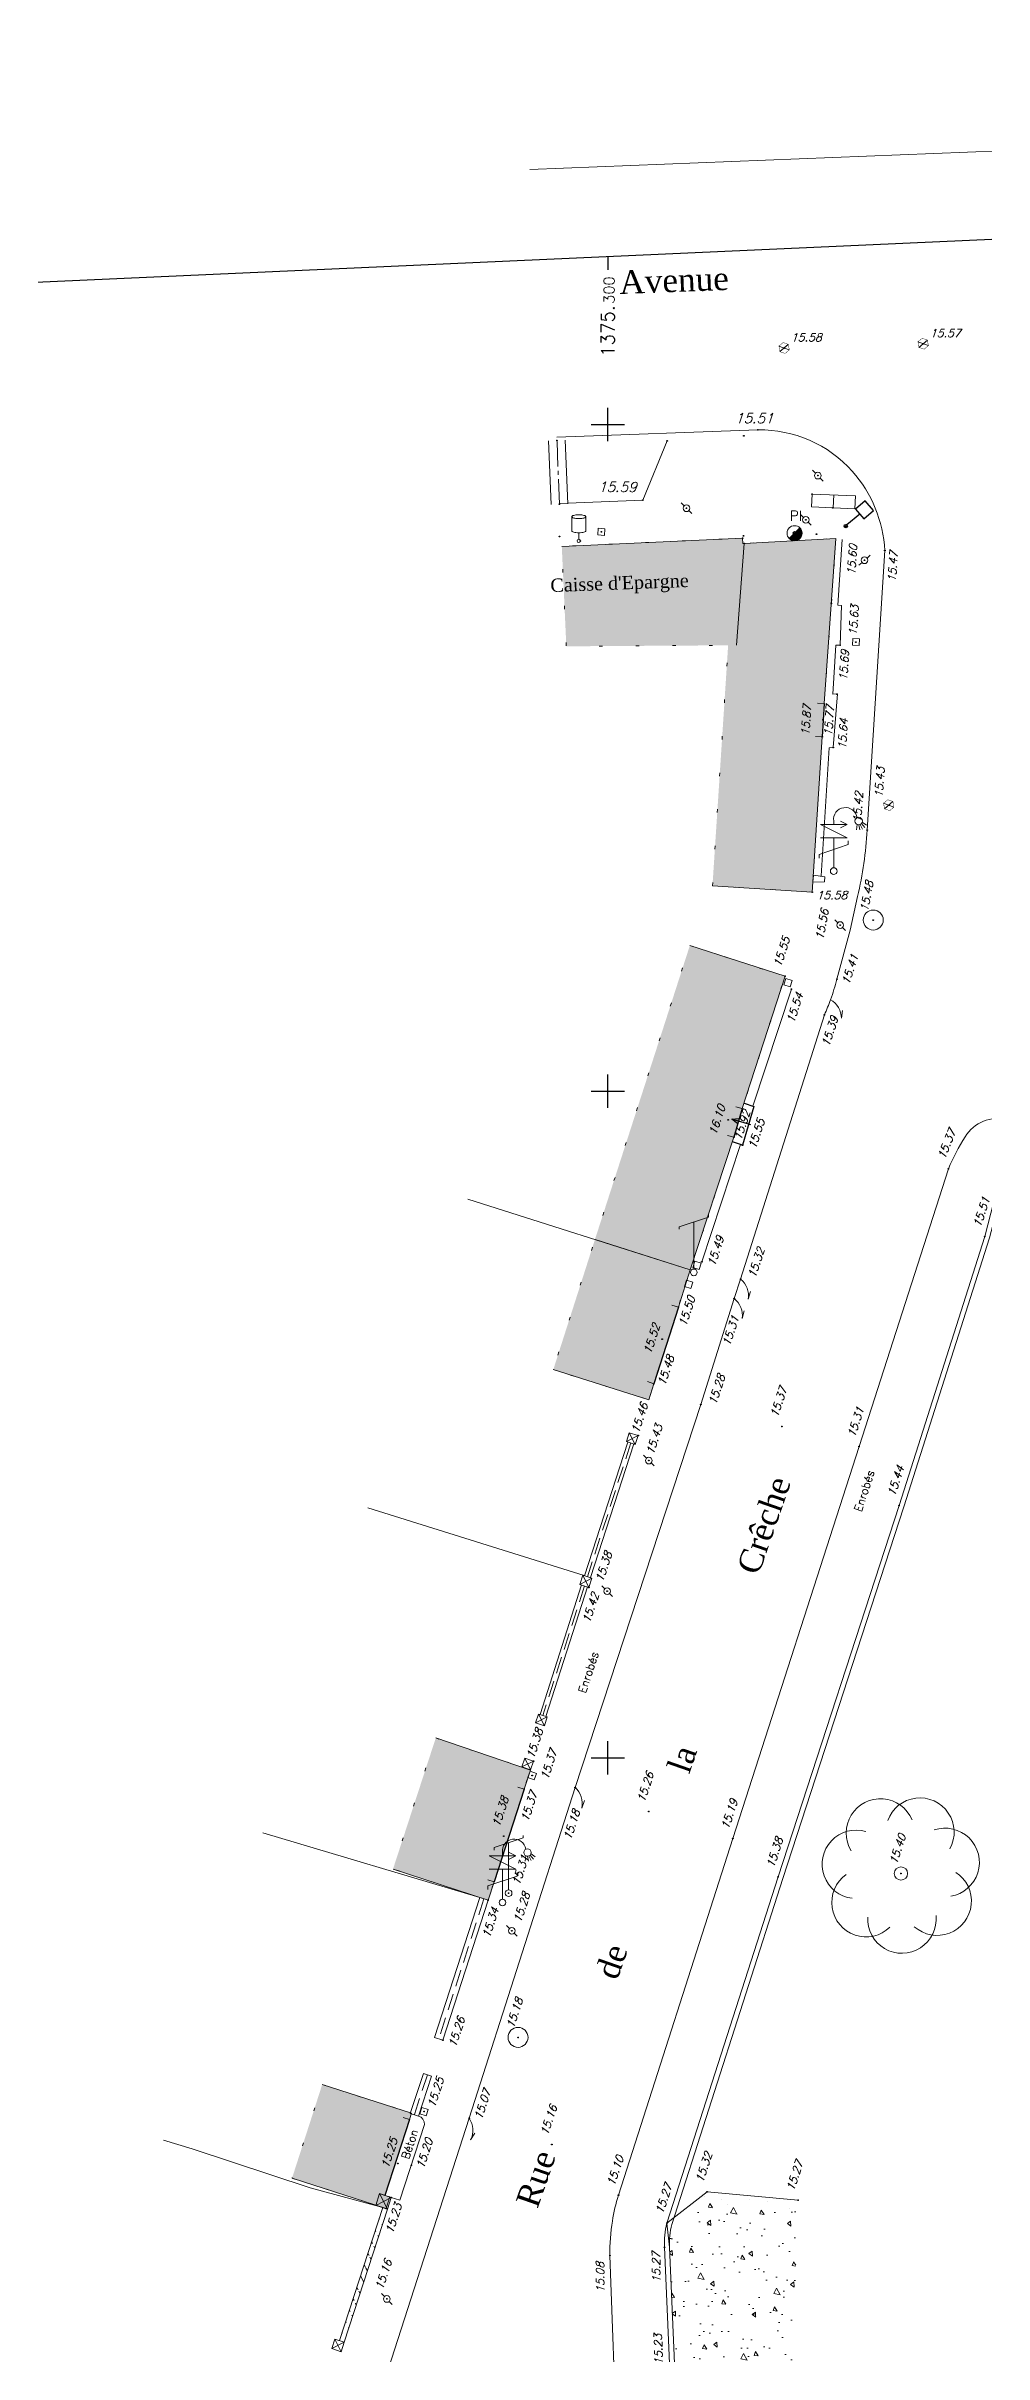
# Model space of a CAD drawing. Header units: metres. Extents: x 1373359 to 1376054, y 5226623 to 5228666.
# Drawn here: x 1375283.2 to 1375311.3, y 5226742.1 to 5226811.3 of the extents above; entities that cross this region are included whole.
import ezdxf
from ezdxf.enums import TextEntityAlignment as Align

# ---------------------------------------------------------------- set-up
doc = ezdxf.new("R2010")
doc.units = ezdxf.units.M
doc.header["$LTSCALE"] = 2
doc.header["$PDMODE"] = 32
doc.header["$PDSIZE"] = 0.02
for name, pattern in [('AXES2', [1.125, 0.75, -0.125, 0.125, -0.125]), ('INTERROMPU2', [0.375, 0.25, -0.125]), ('POINTILLE', [0.25, 0, -0.25])]:
    doc.linetypes.add(name, pattern=pattern)
doc.layers.get('0').update_dxf_attribs({"color": 6})
for name, color, linetype, lineweight in [('ASSEP_P_AFFCAR', 5, 'Continuous', 0), ('ASSEP_P_SENS', 5, 'Continuous', 0), ('ASSEU_P_AFFCAR', 124, 'Continuous', 9), ('ASSEU_P_AFFRON', 124, 'Continuous', 9), ('CAD_L_PARCELLE', 253, 'Continuous', 0), ('EAU_P_BCH', 4, 'Continuous', 9), ('EAU_P_BCR', 4, 'Continuous', 9), ('EAU_P_PI', 4, 'Continuous', 9), ('EV_F_TEXNATSOL', 7, 'Continuous', 0), ('EV_P_ARBRE', 3, 'Continuous', 9), ('FDP_F_BATI', 7, 'Continuous', 9), ('FDP_F_TBATNOM', 7, 'Continuous', 9), ('FDP_L_BATI', 7, 'Continuous', 9), ('FDP_L_HAIE', 3, 'Continuous', 9), ('FDP_L_MURBAHUT', 7, 'Continuous', 9), ('FDP_L_MURPLEIN', 7, 'Continuous', 9), ('GAZ_P_AFFCAR', 30, 'Continuous', 9), ('MOB_P_CORBEIL', 7, 'Continuous', 9), ('MUL_P_SUPXET--', 1, 'Continuous', 9), ('TEL_P_AFFREC', 6, 'Continuous', 9), ('TEL_P_SUP0', 6, 'Continuous', 9), ('VOIE_F_TEXNOM', 7, 'Continuous', 0), ('VOIE_L_BORDREV', 252, 'Continuous', 0), ('VOIE_L_BORDURE', 7, 'Continuous', 9)]:
    doc.layers.add(name, color=color, linetype=linetype, lineweight=lineweight)
for name, color, linetype in [('FDP_P_SEUILPIE', 7, 'Continuous'), ('MEP_F_CADRE', 7, 'Continuous'), ('MEP_F_CARRO', 7, 'Continuous'), ('MEP_F_TEXCARRO', 7, 'Continuous'), ('SIGH_L_STOP', 7, 'Continuous'), ('TopoAlt', 7, 'Continuous'), ('Topojis', 7, 'Continuous')]:
    doc.layers.add(name, color=color, linetype=linetype)
doc.styles.add('Romans 1.0', font='Romans.shx', dxfattribs={"height": 0.2})
doc.styles.get("Standard").update_dxf_attribs({"font": 'romans.shx'})
doc.styles.add('TNR', font='TIMES.TTF', dxfattribs={"width": 0.999})

# ---------------------------------------------------------------- blocks, each defined once
blk = doc.blocks.new('Tcpoint')
at = {"color": 0}
blk.add_point((0, 0), dxfattribs=at)
at = {"layer": 'TopoAlt'}
blk.add_attdef('ALT', (0.2, 0.2), '', height=0.24, dxfattribs=at)
blk = doc.blocks.new('CB019')
at = {"color": 0}
for p, q in [((-0.156, -0.057), (0.156, 0.057)), ((-0.126, 0.109), (0.126, -0.109))]:
    blk.add_line(p, q, dxfattribs=at)
at = {"color": 0, "const_width": 0.012}
blk.add_lwpolyline([(-0.03, -0.164), (0.126, -0.109), (0.156, 0.057), (0.03, 0.164), (-0.126, 0.109), (-0.156, -0.057)], close=True, dxfattribs=at)
blk = doc.blocks.new('a001')
at = {"color": 0}
for points in [[(0.160355, 0.160355), (0.070711, 0.070711)], [(-0.070711, -0.070711), (-0.160355, -0.160355)]]:
    blk.add_lwpolyline(points, dxfattribs=at)
blk.add_circle((0, 0), 0.1, dxfattribs=at)
blk = doc.blocks.new('CB012')
at = {"color": 0}
blk.add_line((0, 0), (0, 0), dxfattribs=at)
blk.add_lwpolyline([(-0.1, -0.1), (-0.1, 0.1), (0.1, 0.1), (0.1, -0.1)], close=True, dxfattribs=at)
blk = doc.blocks.new('u014')
at = {"color": 0}
blk.add_line((0, 0), (0, 0), dxfattribs=at)
blk.add_circle((0, 0), 0.3, dxfattribs=at)
blk = doc.blocks.new('L016')
at = {"color": 0}
for p, q in [((0, 1.510991), (0, 1.4)), ((0, 1), (0, 0.1))]:
    blk.add_line(p, q, dxfattribs=at)
for points in [[(0.4, 1.4), (-0.4, 1.4), (0.4, 1), (-0.4, 1)], [(0.2, 1.5), (0.4, 1.4), (0.2, 1.3)], [(0.700628, 1.399688), (0.684459, 1.240974)], [(0.752708, 1.388229), (0.78082, 1.234594)], [(0.792944, 1.396773), (0.86024, 1.256612)], [(0.830421, 1.422331), (0.931041, 1.303495)], [(0.855244, 1.462269), (0.984837, 1.372556)], [(-0.438601, 0.390519), (-0.438601, 0.500753), (0.438601, 0.792376), (0.438601, 0.902609)]]:
    blk.add_lwpolyline(points, dxfattribs=at)
for centre, radius in [((0.75, 1.5), 0.111803), ((0, 0), 0.1)]:
    blk.add_circle(centre, radius, dxfattribs=at)
blk.add_arc((0.35, 1.55), 0.353553, 8.130102, 188.130102, dxfattribs=at)
blk = doc.blocks.new('CB011')
at = {"color": 0, "flags": 128}
blk.add_lwpolyline([(0, 0, 0.263702), (-0.602, 0.237), (-0.374, 0.3)], format="xyb", dxfattribs=at)
blk = doc.blocks.new('p001')
at = {"color": 0}
blk.add_line((0, 1.510991), (0, 0.1), dxfattribs=at)
blk.add_lwpolyline([(-0.438601, 1.29169), (-0.438601, 1.36518), (0.438601, 1.656803), (0.438601, 1.730292)], dxfattribs=at)
blk.add_circle((0, 0), 0.1, dxfattribs=at)
blk = doc.blocks.new('szpoint')
at = {"color": 0}
blk.add_point((0, 0), dxfattribs=at)
blk = doc.blocks.new('CB024')
at = {"color": 0}
blk.add_circle((0, 0), 0.5, dxfattribs=at)
for centre, start, end in [((0.07, 3.41), 354.4104, 183.203), ((-2.62, 2.18), 45.8389, 234.6315), ((2.71, 2.07), 302.9818, 131.7744), ((-3.34, -0.69), 97.2675, 286.0601), ((3.31, -0.83), 251.5532, 80.3458), ((-1.54, -3.04), 148.6961, 337.4887), ((1.42, -3.1), 200.1246, 28.9173)]:
    blk.add_arc(centre, 2.57, start, end, dxfattribs=at)
blk = doc.blocks.new('TCPOINTZ0')
at = {"color": 0}
blk.add_point((0, 0), dxfattribs=at)
blk = doc.blocks.new('R020')
at = {"color": 0, "linetype": 'Continuous'}
blk.add_line((0, 1.103968), (0, 0.1), dxfattribs=at)
at = {"color": 0}
blk.add_lwpolyline([(0.383547, 1.871062), (-0.383547, 1.871062), (-0.383547, 1.103968), (0.383547, 1.103968)], close=True, dxfattribs=at)
blk.add_circle((0, 0), 0.1, dxfattribs=at)
blk = doc.blocks.new('CB002')
at = {"color": 0, "linetype": 'Continuous'}
for p, q in [((0, 1), (0, 0)), ((0, 1), (1, 1)), ((0.5, 1), (0.5, 0)), ((1, 1), (1, 0)), ((0, 0), (1, 0))]:
    blk.add_line(p, q, dxfattribs=at)
blk = doc.blocks.new('CB020')
at = {"color": 0}
for p, q in [((-0.212, 0.729), (-0.212, 0.304)), ((0.212, 0.304), (0.212, 0.729)), ((0, 0.248), (0, 0.05))]:
    blk.add_line(p, q, dxfattribs=at)
blk.add_lwpolyline([(-0.212, 0.729, 0.254607), (-0.203, 0.712, 0.078184), (-0.15, 0.688, 0.037786), (-0.087, 0.677, 0.027603), (0, 0.672, 0.027603), (0.087, 0.677, 0.037786), (0.15, 0.688, 0.078184), (0.203, 0.712, 0.254607), (0.212, 0.729, 0.254607), (0.203, 0.745, 0.078184), (0.15, 0.769, 0.037786), (0.087, 0.781, 0.027603), (0, 0.785, 0.027603), (-0.087, 0.781, 0.037786), (-0.15, 0.769, 0.078184), (-0.203, 0.745, 0.254607)], format="xyb", close=True, dxfattribs=at)
blk.add_circle((0, 0), 0.05, dxfattribs=at)
for centre, radius, start, end in [((-0.192, 0.304), 0.0197, 180, 237.13764), ((-0.102, 0.445), 0.187, 237.13764, 255.01969), ((-0.041, 0.673), 0.423, 255.01969, 263.6754), ((0, 1.039), 0.792, 263.6754, 270), ((0, 1.039), 0.792, 270, 276.3246), ((0.041, 0.673), 0.423, 276.3246, 284.98031), ((0.102, 0.445), 0.187, 284.98031, 302.86236), ((0.192, 0.304), 0.0197, 302.86236, 0)]:
    blk.add_arc(centre, radius, start, end, dxfattribs=at)
blk = doc.blocks.new('a005')
at = {"color": 0, "const_width": 0.225}
blk.add_lwpolyline([(0.079667, 0.079432, -0.991398), (-0.079667, -0.079432, -0.623481)], format="xyb", dxfattribs=at)
at = {"color": 0}
for points in [[(-0.159334, -0.158863), (0, 0)], [(0, 0), (0.159334, 0.158863)]]:
    blk.add_lwpolyline(points, dxfattribs=at)
for radius in [0.225, 0.048726]:
    blk.add_circle((0, 0), radius, dxfattribs=at)
blk.add_text('PI', height=0.3, dxfattribs=at).set_placement((-0.142677, 0.374719))

msp = doc.modelspace()

# ---------------------------------------------------------------- hatches: boundary and pattern name
at = {"layer": 'FDP_F_BATI'}
for points in [[(1375303.142, 5226786.16), (1375303.612, 5226793.374), (1375298.758, 5226793.344), (1375298.622, 5226796.341), (1375304.045, 5226796.587), (1375304.053, 5226796.425), (1375304.094, 5226796.429), (1375306.845, 5226796.579), (1375306.709, 5226794.624), (1375306.496, 5226791.63), (1375306.434, 5226790.627), (1375306.136, 5226785.969)], [(1375302.463, 5226784.367), (1375305.318, 5226783.446), (1375304.037, 5226779.477), (1375303.787, 5226778.618), (1375302.475, 5226774.639), (1375302.118, 5226773.524), (1375301.379, 5226771.225), (1375301.228, 5226770.745), (1375298.367, 5226771.647), (1375299.618, 5226775.555)], [(1375294.842, 5226760.597), (1375297.684, 5226759.636), (1375297.49, 5226759.065), (1375296.59, 5226756.278), (1375296.41, 5226755.729), (1375293.559, 5226756.665)], [(1375291.436, 5226750.204), (1375294.113, 5226749.341), (1375294.051, 5226749.151), (1375293.314, 5226746.878), (1375293.461, 5226746.83), (1375293.349, 5226746.485), (1375290.53, 5226747.393)]]:
    msp.add_hatch(color=9, dxfattribs=at).paths.add_polyline_path(points)
at = {"layer": 'FDP_L_HAIE'}
h = msp.add_hatch(dxfattribs=at)
h.set_pattern_fill('AR-CONC', color=256, scale=0.008, style=0)
h.set_pattern_definition([(302.031, (1375293.2492, 5226746.5096), (-0.57092, -1.34705), [0.1524, -1.6764]), (247.031, (1375293.2492, 5226746.5096), (1.54088, -0.20333), [0.12192, -1.34112]), (352.482, (1375293.2016, 5226746.3973), (0.96995, -1.55039), [0.12952, -1.42472]), (298.215, (1375293.6358, 5226746.3842), (-0.98895, -1.9591), [0.2286, -2.5146]), (348.667, (1375293.5534, 5226746.221), (1.29695, -2.41724), [0.19428, -2.13708]), (243.215, (1375293.6358, 5226746.3842), (1.29694, -2.41724), [0.18288, -2.01168]), (273.031, (1375293.4764, 5226746.2223), (-1.1524, -0.90137), [0.1524, -1.6764]), (218.031, (1375293.4764, 5226746.2223), (1.2491, -0.92487), [0.12192, -1.34112]), (323.483, (1375293.3804, 5226746.1471), (0.0967, -1.82624), [0.12952, -1.42472]), (289.5312, (1375293.2492, 5226746.50957), (0.635824, -0.232185), [0, -1.324864, 0, -1.36144, 0, -1.3462]), (259.531, (1375293.2492, 5226746.5096), (0.597444, -0.75573), [0, -0.776224, 0, -1.294384, 0, -0.51308]), (219.5312, (1375293.389, 5226746.9406), (-0.37823, -1.017679), [0, -0.508, 0, -1.58496, 0, -2.10312]), (209.531, (1375293.4517, 5226747.1339), (-0.17209, -1.189985), [0, -0.6604, 0, -1.052576, 0, -1.49352])])
h.paths.add_polyline_path([(1375302.011, 5226741.608), (1375302.49, 5226741.099), (1375304.148, 5226739.349), (1375305.446, 5226739.626), (1375305.71, 5226746.734), (1375302.984, 5226746.988), (1375301.985, 5226746.208), (1375301.92, 5226746.003, 0.072404), (1375301.851, 5226745.325)])
at = {"layer": 'FDP_L_MURPLEIN'}
h = msp.add_hatch(dxfattribs=at)
h.set_pattern_fill('ANSI31', color=256, scale=0.08, style=0)
h.set_pattern_definition([(297.031, (1375293.2492, 5226746.50957), (0.226253, 0.115437), [])])
edge = h.paths.add_edge_path()
edge.add_line((1375293.249, 5226746.51), (1375291.955, 5226742.52))
edge.add_line((1375293.392, 5226746.463), (1375292.097, 5226742.474))

# ---------------------------------------------------------------- linework, layer by layer
at = {"layer": 'ASSEP_P_AFFCAR', "flags": 128}
msp.add_lwpolyline([(1375306.516, 5226786.425), (1375306.506, 5226786.276), (1375306.155, 5226786.268), (1375306.169, 5226786.478)], close=True, dxfattribs=at)
at = {"layer": 'CAD_L_PARCELLE', "flags": 128}
for points in [[(1375302.475, 5226774.639), (1375295.8, 5226776.764)], [(1375299.289, 5226765.468), (1375292.806, 5226767.504)], [(1375296.162, 5226755.809), (1375289.651, 5226757.75)], [(1375293.249, 5226746.51), (1375291.077, 5226747.099), (1375287.534, 5226748.272), (1375286.672, 5226748.536)]]:
    msp.add_lwpolyline(points, dxfattribs=at)
at = {"layer": 'FDP_F_BATI', "color": 255, "linetype": 'POINTILLE', "ltscale": 2, "flags": 128}
for points in [[(1375303.142, 5226786.16), (1375303.612, 5226793.374), (1375298.758, 5226793.344), (1375298.622, 5226796.341), (1375304.045, 5226796.587), (1375304.053, 5226796.425), (1375304.094, 5226796.429), (1375306.845, 5226796.579), (1375306.709, 5226794.624), (1375306.496, 5226791.63), (1375306.434, 5226790.627), (1375306.136, 5226785.969)], [(1375302.463, 5226784.367), (1375305.318, 5226783.446), (1375304.037, 5226779.477), (1375303.787, 5226778.618), (1375302.475, 5226774.639), (1375302.118, 5226773.524), (1375301.379, 5226771.225), (1375301.228, 5226770.745), (1375298.367, 5226771.647), (1375299.618, 5226775.555)], [(1375294.842, 5226760.597), (1375297.684, 5226759.636), (1375297.49, 5226759.065), (1375296.59, 5226756.278), (1375296.41, 5226755.729), (1375293.559, 5226756.665)], [(1375291.436, 5226750.204), (1375294.113, 5226749.341), (1375294.051, 5226749.151), (1375293.314, 5226746.878), (1375293.461, 5226746.83), (1375293.349, 5226746.485), (1375290.53, 5226747.393)]]:
    msp.add_lwpolyline(points, close=True, dxfattribs=at)
at = {"layer": 'FDP_L_BATI'}
for points in [[(1375298.622, 5226796.341), (1375304.045, 5226796.587), (1375304.053, 5226796.425), (1375304.094, 5226796.429), (1375306.845, 5226796.579), (1375306.496, 5226791.63), (1375306.297, 5226791.643)], [(1375304.094, 5226796.429), (1375303.863, 5226793.377)], [(1375306.234, 5226790.639), (1375306.434, 5226790.627), (1375306.136, 5226785.969), (1375303.142, 5226786.16)], [(1375302.463, 5226784.367), (1375305.318, 5226783.446), (1375304.037, 5226779.477), (1375303.845, 5226779.533)], [(1375303.595, 5226778.674), (1375303.787, 5226778.618), (1375302.475, 5226774.639)], [(1375301.927, 5226773.585), (1375302.118, 5226773.524), (1375302.475, 5226774.639), (1375299.618, 5226775.555)], [(1375301.189, 5226771.286), (1375301.379, 5226771.225), (1375301.228, 5226770.745), (1375298.367, 5226771.647)], [(1375294.842, 5226760.597), (1375297.684, 5226759.636), (1375297.49, 5226759.065), (1375297.3, 5226759.126)], [(1375296.4, 5226756.34), (1375296.59, 5226756.278), (1375296.41, 5226755.729), (1375293.559, 5226756.665)], [(1375291.436, 5226750.204), (1375294.113, 5226749.341), (1375294.051, 5226749.151), (1375293.861, 5226749.213)], [(1375293.154, 5226746.929), (1375293.314, 5226746.878), (1375293.461, 5226746.83), (1375293.349, 5226746.485), (1375290.53, 5226747.393)]]:
    msp.add_lwpolyline(points, dxfattribs=at)
at = {"layer": 'FDP_L_HAIE', "ltscale": 0.2}
msp.add_lwpolyline([(1375305.446, 5226739.626), (1375304.148, 5226739.349), (1375302.49, 5226741.099), (1375302.011, 5226741.608), (1375301.851, 5226745.325), (1375301.775, 5226746.044), (1375302.984, 5226746.988), (1375305.71, 5226746.734)], dxfattribs=at)
at = {"layer": 'FDP_L_MURBAHUT'}
for p, q in [((1375300.645, 5226769.755), (1375300.559, 5226769.489)), ((1375300.559, 5226769.489), (1375300.912, 5226769.669)), ((1375300.825, 5226769.402), (1375300.559, 5226769.489)), ((1375300.645, 5226769.755), (1375300.912, 5226769.669)), ((1375300.825, 5226769.402), (1375300.645, 5226769.755)), ((1375300.912, 5226769.669), (1375300.825, 5226769.402)), ((1375299.249, 5226765.481), (1375299.161, 5226765.205)), ((1375299.161, 5226765.205), (1375299.525, 5226765.393)), ((1375299.437, 5226765.116), (1375299.161, 5226765.205)), ((1375299.249, 5226765.481), (1375299.525, 5226765.393)), ((1375299.437, 5226765.116), (1375299.249, 5226765.481)), ((1375299.525, 5226765.393), (1375299.437, 5226765.116)), ((1375297.921, 5226761.315), (1375297.836, 5226761.048)), ((1375297.836, 5226761.048), (1375298.188, 5226761.229)), ((1375298.102, 5226760.963), (1375297.836, 5226761.048)), ((1375297.921, 5226761.315), (1375298.188, 5226761.229)), ((1375298.102, 5226760.963), (1375297.921, 5226761.315)), ((1375298.188, 5226761.229), (1375298.102, 5226760.963))]:
    msp.add_line(p, q, dxfattribs=at)
for points in [[(1375300.607, 5226769.473), (1375299.307, 5226765.462)], [(1375300.778, 5226769.418), (1375299.479, 5226765.408)], [(1375299.218, 5226765.187), (1375297.969, 5226761.299)], [(1375299.389, 5226765.132), (1375298.14, 5226761.245)]]:
    msp.add_lwpolyline(points, dxfattribs=at)
at = {"layer": 'FDP_L_MURBAHUT', "linetype": 'INTERROMPU2'}
for points in [[(1375300.692, 5226769.446), (1375299.393, 5226765.435)], [(1375299.304, 5226765.159), (1375298.055, 5226761.272)]]:
    msp.add_lwpolyline(points, dxfattribs=at)
at = {"layer": 'FDP_L_MURBAHUT', "flags": 128}
for points in [[(1375296.162, 5226755.809), (1375294.806, 5226751.612)], [(1375296.41, 5226755.729), (1375295.054, 5226751.532)], [(1375296.41, 5226755.729), (1375296.162, 5226755.809)], [(1375295.054, 5226751.532), (1375294.806, 5226751.612)], [(1375294.469, 5226750.535), (1375294.077, 5226749.338)], [(1375294.716, 5226750.454), (1375294.324, 5226749.257)], [(1375294.469, 5226750.535), (1375294.716, 5226750.454)], [(1375294.077, 5226749.338), (1375294.324, 5226749.257)]]:
    msp.add_lwpolyline(points, dxfattribs=at)
at = {"layer": 'FDP_L_MURBAHUT', "linetype": 'INTERROMPU2', "flags": 128}
for points in [[(1375296.286, 5226755.769), (1375294.93, 5226751.572)], [(1375294.592, 5226750.494), (1375294.2, 5226749.298)]]:
    msp.add_lwpolyline(points, dxfattribs=at)
at = {"layer": 'FDP_L_MURPLEIN'}
for p, q in [((1375297.509, 5226759.993), (1375297.419, 5226759.727)), ((1375297.419, 5226759.727), (1375297.774, 5226759.903)), ((1375297.684, 5226759.638), (1375297.419, 5226759.727)), ((1375297.509, 5226759.993), (1375297.774, 5226759.903)), ((1375297.684, 5226759.638), (1375297.509, 5226759.993)), ((1375297.774, 5226759.903), (1375297.684, 5226759.638)), ((1375293.04, 5226746.577), (1375293.154, 5226746.929)), ((1375293.154, 5226746.929), (1375293.506, 5226746.815)), ((1375293.154, 5226746.929), (1375293.392, 5226746.463)), ((1375293.506, 5226746.815), (1375293.04, 5226746.577)), ((1375293.392, 5226746.463), (1375293.04, 5226746.577)), ((1375293.392, 5226746.463), (1375293.506, 5226746.815)), ((1375291.812, 5226742.566), (1375291.72, 5226742.28)), ((1375291.72, 5226742.28), (1375292.097, 5226742.474)), ((1375292.005, 5226742.188), (1375291.72, 5226742.28)), ((1375291.812, 5226742.566), (1375292.097, 5226742.474)), ((1375292.005, 5226742.188), (1375291.812, 5226742.566)), ((1375292.097, 5226742.474), (1375292.005, 5226742.188))]:
    msp.add_line(p, q, dxfattribs=at)
for points in [[(1375293.249, 5226746.51), (1375291.955, 5226742.52)], [(1375293.392, 5226746.463), (1375292.097, 5226742.474)]]:
    msp.add_lwpolyline(points, dxfattribs=at)
at = {"layer": 'FDP_P_SEUILPIE', "flags": 128}
for points in [[(1375306.496, 5226791.63), (1375306.434, 5226790.627)], [(1375304.089, 5226779.636), (1375304.382, 5226779.542), (1375304.044, 5226778.378), (1375303.741, 5226778.478)], [(1375304.037, 5226779.477), (1375303.787, 5226778.618)], [(1375303.888, 5226779.028), (1375303.72, 5226779.163), (1375303.935, 5226779.18)], [(1375304.293, 5226778.985), (1375303.72, 5226779.163)], [(1375302.118, 5226773.524), (1375301.379, 5226771.225)], [(1375297.49, 5226759.065), (1375296.59, 5226756.278)], [(1375294.051, 5226749.151), (1375293.314, 5226746.878)]]:
    msp.add_lwpolyline(points, dxfattribs=at)
at = {"layer": 'MEP_F_CADRE', "flags": 128}
msp.add_lwpolyline([(1375193.192, 5226741.78), (1375276.098, 5226745.507), (1375273.475, 5226803.848), (1375440.307, 5226811.347), (1375448.219, 5226635.325), (1375198.471, 5226624.098), (1375193.182, 5226741.779)], dxfattribs=at)
at = {"layer": 'MEP_F_CARRO'}
for p, q in [((1375300, 5226799.5), (1375300, 5226800.5)), ((1375299.5, 5226800), (1375300.5, 5226800)), ((1375300, 5226779.5), (1375300, 5226780.5)), ((1375299.5, 5226780), (1375300.5, 5226780)), ((1375300, 5226759.5), (1375300, 5226760.5)), ((1375299.5, 5226760), (1375300.5, 5226760))]:
    msp.add_line(p, q, dxfattribs=at)
at = {"layer": 'MEP_F_TEXCARRO'}
msp.add_line((1375300, 5226805.04), (1375300, 5226804.64), dxfattribs=at)
at = {"layer": 'VOIE_L_BORDREV', "flags": 128}
msp.add_lwpolyline([(1375307.029, 5226796.548), (1375306.898, 5226794.58), (1375307.009, 5226794.566), (1375306.968, 5226793.375), (1375306.846, 5226793.379), (1375306.751, 5226791.909), (1375306.895, 5226791.918), (1375306.767, 5226790.308), (1375306.647, 5226790.303), (1375306.402, 5226786.461)], dxfattribs=at)
at = {"layer": 'VOIE_L_BORDREV'}
for points in [[(1375305.509, 5226783.062), (1375304.357, 5226779.55)], [(1375303.979, 5226778.399), (1375302.824, 5226774.88)]]:
    msp.add_lwpolyline(points, dxfattribs=at)
at = {"layer": 'VOIE_L_BORDREV', "flags": 128}
msp.add_lwpolyline([(1375294.324, 5226749.257, -0.336257), (1375294.505, 5226749.004), (1375293.768, 5226746.73), (1375293.506, 5226746.815)], format="xyb", dxfattribs=at)
at = {"layer": 'VOIE_L_BORDURE'}
msp.add_lwpolyline([(1375326.698, 5226808.797), (1375311.801, 5226808.207), (1375297.667, 5226807.645)], dxfattribs=at)
for points in [[(1375298.473, 5226799.62), (1375304.506, 5226799.837, -0.216854), (1375307.337, 5226798.596, -0.168717), (1375308.31, 5226796.218), (1375307.783, 5226787.834, -0.040033), (1375307.497, 5226785.84), (1375307.274, 5226784.831), (1375306.877, 5226783.356, -0.021541), (1375306.684, 5226782.744, -0.019606), (1375306.499, 5226782.291), (1375303.986, 5226774.363), (1375303.793, 5226773.783), (1375302.794, 5226770.605), (1375299.025, 5226759.111), (1375295.846, 5226749.191), (1375291.76, 5226736.533), (1375291.634, 5226736.142)], [(1375301.861, 5226741.601), (1375301.701, 5226745.319, -0.072897), (1375301.775, 5226746.044), (1375305.11, 5226756.428), (1375308.739, 5226767.576), (1375311.307, 5226775.638), (1375311.579, 5226776.687, -0.214139), (1375312.072, 5226777.034, -0.220378), (1375312.945, 5226776.818), (1375320.34, 5226770.878), (1375330.961, 5226762.453), (1375340.328, 5226754.907), (1375348.309, 5226748.518), (1375359.591, 5226739.552), (1375366.184, 5226734.281)]]:
    msp.add_lwpolyline(points, format="xyb", dxfattribs=at)
at = {"layer": 'VOIE_L_BORDURE', "flags": 128}
for points in [[(1375298.3, 5226797.6), (1375298.227, 5226799.504)], [(1375298.8, 5226797.619), (1375298.727, 5226799.523)]]:
    msp.add_lwpolyline(points, dxfattribs=at)
at = {"layer": 'VOIE_L_BORDURE', "linetype": 'AXES2', "ltscale": 0.5, "flags": 128}
msp.add_lwpolyline([(1375298.55, 5226797.61), (1375298.477, 5226799.514)], dxfattribs=at)
at = {"layer": 'VOIE_L_BORDURE', "linetype": 'Continuous', "flags": 128}
msp.add_lwpolyline([(1375298.55, 5226797.63), (1375301.049, 5226797.726), (1375301.782, 5226799.503)], dxfattribs=at)
at = {"layer": 'VOIE_L_BORDURE', "flags": 128}
for points in [[(1375399.206, 5226709.842), (1375389.268, 5226717.791), (1375379.418, 5226725.689), (1375367.22, 5226735.443), (1375356.282, 5226744.237), (1375344.549, 5226753.648), (1375333.508, 5226762.47), (1375325.095, 5226769.227), (1375313.521, 5226778.412, 0.110465), (1375311.983, 5226779.157, 0.322081), (1375310.722, 5226778.634, 0.036236), (1375310.218, 5226777.673), (1375307.538, 5226769.339), (1375303.751, 5226757.58), (1375300.321, 5226746.882, 0.039153), (1375300.138, 5226746.108, 0.0417), (1375300.066, 5226745.078), (1375300.272, 5226739.351)], [(1375302.011, 5226741.608), (1375301.851, 5226745.325, -0.072404), (1375301.92, 5226746.003), (1375305.252, 5226756.382), (1375308.882, 5226767.53), (1375311.451, 5226775.596), (1375311.719, 5226776.628, -0.205169), (1375312.101, 5226776.887, -0.220378), (1375312.851, 5226776.701), (1375320.246, 5226770.76), (1375330.867, 5226762.336), (1375340.234, 5226754.79), (1375348.215, 5226748.401), (1375359.498, 5226739.435), (1375366.09, 5226734.164)]]:
    msp.add_lwpolyline(points, format="xyb", dxfattribs=at)

# ---------------------------------------------------------------- block references
at = {"layer": 'ASSEP_P_AFFCAR'}
for p, yscale, rotation in [((1375305.405, 5226783.251), -1.000000000207325, 72.12884276980337), ((1375302.675, 5226774.777), -1.000000000207325, 72.12884276980337), ((1375302.424, 5226774.206), -1.000000000207325, 72.12884276980337), ((1375297.733, 5226759.472), -1.000000000207325, 72.12884276980337), ((1375294.49, 5226749.389), -1.000000000016965, 72.18376667439402)]:
    msp.add_blockref('CB012', p, dxfattribs=dict(at, yscale=yscale, rotation=rotation))
at = {"layer": 'ASSEP_P_SENS'}
for p, yscale, rotation in [((1375306.684, 5226782.744), -1.000000000253761, 98.85399465107385), ((1375303.986, 5226774.363), -1.000000000191926, 89.4066804781309), ((1375303.793, 5226773.783), -1.000000000196841, 90.43181214223499), ((1375299.025, 5226759.111), -1.000000000212494, 86.60560597666654), ((1375295.846, 5226749.191), -1.000000000016965, 72.18376667439402)]:
    msp.add_blockref('CB011', p, dxfattribs=dict(at, yscale=yscale, rotation=rotation))
at = {"layer": 'ASSEU_P_AFFCAR', "yscale": -1}
msp.add_blockref('u014', (1375307.964, 5226785.134), dxfattribs=at)
at = {"layer": 'ASSEU_P_AFFRON', "yscale": -1}
msp.add_blockref('u014', (1375297.309, 5226751.617), dxfattribs=at)
at = {"layer": 'EAU_P_BCH', "yscale": -1}
for p in [(1375305.291, 5226802.292), (1375309.462, 5226802.421), (1375308.43, 5226788.579)]:
    msp.add_blockref('CB019', p, dxfattribs=at)
at = {"layer": 'EAU_P_BCR', "yscale": -1}
for p in [(1375306.305, 5226798.463), (1375302.36, 5226797.485), (1375305.941, 5226797.14), (1375306.973, 5226784.983), (1375301.232, 5226768.917), (1375299.981, 5226765.003), (1375297.125, 5226754.815), (1375293.376, 5226743.769)]:
    msp.add_blockref('a001', p, dxfattribs=at)
at = {"layer": 'EAU_P_BCR', "yscale": -1.000000000358183, "rotation": 86.1756647091749}
msp.add_blockref('a001', (1375307.704, 5226795.925), dxfattribs=at)
at = {"layer": 'EAU_P_PI'}
msp.add_blockref('a005', (1375305.604, 5226796.738), dxfattribs=at)
at = {"layer": 'EV_P_ARBRE', "xscale": 0.4, "yscale": -0.4}
msp.add_blockref('CB024', (1375308.796, 5226756.532), dxfattribs=at)
at = {"layer": 'GAZ_P_AFFCAR', "yscale": -1.000000000358183}
for p, rotation in [((1375299.809, 5226796.777), 86.17566470917491), ((1375307.444, 5226793.473), 86.1756647091749)]:
    msp.add_blockref('CB012', p, dxfattribs=dict(at, rotation=rotation))
at = {"layer": 'MOB_P_CORBEIL'}
msp.add_blockref('CB020', (1375299.132, 5226796.504), dxfattribs=at)
at = {"layer": 'MUL_P_SUPXET--'}
for p in [(1375306.778, 5226786.603), (1375296.843, 5226755.663)]:
    msp.add_blockref('L016', p, dxfattribs=at)
at = {"layer": 'SIGH_L_STOP', "xscale": 0.4999999999725512, "yscale": 0.5000000000837316, "zscale": 0.5, "rotation": 310.5540846897798}
msp.add_blockref('R020', (1375307.139, 5226796.952), dxfattribs=at)
at = {"layer": 'TEL_P_AFFREC', "xscale": 1.301738700763773, "yscale": -0.3850915479827311, "rotation": 357.6481822596786}
msp.add_blockref('CB002', (1375306.13, 5226797.91), dxfattribs=at)
at = {"layer": 'TEL_P_SUP0'}
for p in [(1375302.58, 5226774.565), (1375297.028, 5226755.945)]:
    msp.add_blockref('p001', p, dxfattribs=at)
at = {"layer": 'Topojis'}
ref = msp.add_blockref('Tcpoint', (1375305.291, 5226802.292), dxfattribs=at)
ref.add_attrib('ALT', '15.58', (1375305.491, 5226802.492), dxfattribs={"layer": 'TopoAlt', "height": 0.24, "oblique": 18})
ref = msp.add_blockref('Tcpoint', (1375309.462, 5226802.421), dxfattribs=at)
ref.add_attrib('ALT', '15.57', (1375309.662, 5226802.621), dxfattribs={"layer": 'TopoAlt', "height": 0.24, "oblique": 18})
ref = msp.add_blockref('Tcpoint', (1375304.506, 5226799.837), dxfattribs=dict(at, rotation=359.5468884782459))
ref.add_attrib('ALT', '15.51', dxfattribs={"layer": 'TopoAlt', "color": 7, "height": 0.3, "rotation": 359.54689, "style": 'Romans 1.0', "oblique": 18}).set_placement((1375303.818, 5226800.342), align=Align.TOP_LEFT)
at = {"layer": 'Topojis', "rotation": 359.5468884782459}
for name, p in [('TCPOINTZ0', (1375304.082, 5226799.656)), ('TCPOINTZ0', (1375298.477, 5226799.514)), ('TCPOINTZ0', (1375301.782, 5226799.503)), ('TCPOINTZ0', (1375306.305, 5226798.463)), ('TCPOINTZ0', (1375298.55, 5226797.61)), ('TCPOINTZ0', (1375302.36, 5226797.485)), ('Tcpoint', (1375306.13, 5226797.91)), ('Tcpoint', (1375306.753, 5226797.499)), ('TCPOINTZ0', (1375299.809, 5226796.777)), ('TCPOINTZ0', (1375305.941, 5226797.14)), ('TCPOINTZ0', (1375307.139, 5226796.952)), ('TCPOINTZ0', (1375298.555, 5226796.636)), ('TCPOINTZ0', (1375299.178, 5226796.501)), ('TCPOINTZ0', (1375304.045, 5226796.587)), ('TCPOINTZ0', (1375304.074, 5226796.654)), ('TCPOINTZ0', (1375304.094, 5226796.429)), ('TCPOINTZ0', (1375305.604, 5226796.738)), ('TCPOINTZ0', (1375306.261, 5226796.709)), ('TCPOINTZ0', (1375306.709, 5226794.624)), ('Tcpoint', (1375306.873, 5226791.911))]:
    msp.add_blockref(name, p, dxfattribs=at)
at = {"layer": 'Topojis'}
ref = msp.add_blockref('Tcpoint', (1375301.049, 5226797.726), dxfattribs=dict(at, rotation=359.5468884782459))
ref.add_attrib('ALT', '15.59', dxfattribs={"layer": 'TopoAlt', "color": 7, "height": 0.3, "rotation": 359.54689, "style": 'Romans 1.0', "oblique": 18}).set_placement((1375299.709, 5226798.281), align=Align.TOP_LEFT)
ref = msp.add_blockref('Tcpoint', (1375307.704, 5226795.925), dxfattribs=dict(at, rotation=86.1756647091749))
ref.add_attrib('ALT', '15.60', (1375307.421, 5226795.468), dxfattribs={"layer": 'TopoAlt', "height": 0.24, "rotation": 86.17566, "oblique": 18})
ref = msp.add_blockref('Tcpoint', (1375308.31, 5226796.218), dxfattribs=dict(at, rotation=86.1756647091749))
ref.add_attrib('ALT', '15.47', (1375308.638, 5226795.261), dxfattribs={"layer": 'TopoAlt', "height": 0.24, "rotation": 86.17566, "oblique": 18})
ref = msp.add_blockref('Tcpoint', (1375307.444, 5226793.473), dxfattribs=dict(at, rotation=86.1756647091749))
ref.add_attrib('ALT', '15.63', (1375307.467, 5226793.651), dxfattribs={"layer": 'TopoAlt', "height": 0.24, "rotation": 86.17566, "oblique": 18})
ref = msp.add_blockref('Tcpoint', (1375306.968, 5226793.375), dxfattribs=dict(at, rotation=86.1756647091749))
ref.add_attrib('ALT', '15.69', (1375307.178, 5226792.303), dxfattribs={"layer": 'TopoAlt', "height": 0.24, "rotation": 86.17566, "oblique": 18})
ref = msp.add_blockref('Tcpoint', (1375306.457, 5226791.135), dxfattribs=dict(at, rotation=86.1756647091749))
ref.add_attrib('ALT', '15.87', (1375306.041, 5226790.654), dxfattribs={"layer": 'TopoAlt', "height": 0.24, "rotation": 86.17566, "oblique": 18})
ref = msp.add_blockref('Tcpoint', (1375306.434, 5226790.627), dxfattribs=dict(at, rotation=86.1756647091749))
ref.add_attrib('ALT', '15.77', (1375306.728, 5226790.637), dxfattribs={"layer": 'TopoAlt', "height": 0.24, "rotation": 86.17566, "oblique": 18})
ref = msp.add_blockref('Tcpoint', (1375306.767, 5226790.308), dxfattribs=dict(at, rotation=86.1756647091749))
ref.add_attrib('ALT', '15.64', (1375307.144, 5226790.242), dxfattribs={"layer": 'TopoAlt', "height": 0.24, "rotation": 86.17566, "oblique": 18})
ref = msp.add_blockref('Tcpoint', (1375308.43, 5226788.579), dxfattribs=dict(at, rotation=86.1756647091749))
ref.add_attrib('ALT', '15.43', (1375308.244, 5226788.792), dxfattribs={"layer": 'TopoAlt', "height": 0.24, "rotation": 86.17566, "oblique": 18})
ref = msp.add_blockref('Tcpoint', (1375307.783, 5226787.834), dxfattribs=dict(at, rotation=86.1756647091749))
ref.add_attrib('ALT', '15.42', (1375307.597, 5226788.047), dxfattribs={"layer": 'TopoAlt', "height": 0.24, "rotation": 86.17566, "oblique": 18})
ref = msp.add_blockref('Tcpoint', (1375306.136, 5226785.969), dxfattribs=at)
ref.add_attrib('ALT', '15.58', (1375306.259, 5226785.759), dxfattribs={"layer": 'TopoAlt', "height": 0.24, "oblique": 18})
ref = msp.add_blockref('Tcpoint', (1375307.964, 5226785.134), dxfattribs=dict(at, rotation=79.57044888721107))
ref.add_attrib('ALT', '15.48', (1375307.804, 5226785.367), dxfattribs={"layer": 'TopoAlt', "height": 0.24, "rotation": 79.57045, "oblique": 18})
ref = msp.add_blockref('Tcpoint', (1375306.973, 5226784.983), dxfattribs=dict(at, rotation=79.57044888721107))
ref.add_attrib('ALT', '15.56', (1375306.463, 5226784.523), dxfattribs={"layer": 'TopoAlt', "height": 0.24, "rotation": 79.57045, "oblique": 18})
ref = msp.add_blockref('Tcpoint', (1375305.318, 5226783.446), dxfattribs=dict(at, rotation=72.12884276980337))
ref.add_attrib('ALT', '15.55', (1375305.189, 5226783.698), dxfattribs={"layer": 'TopoAlt', "height": 0.24, "rotation": 72.12884, "oblique": 18})
ref = msp.add_blockref('Tcpoint', (1375306.877, 5226783.356), dxfattribs=dict(at, rotation=72.12884276980337))
ref.add_attrib('ALT', '15.41', (1375307.238, 5226783.173), dxfattribs={"layer": 'TopoAlt', "height": 0.24, "rotation": 72.12884, "oblique": 18})
ref = msp.add_blockref('Tcpoint', (1375305.509, 5226783.062), dxfattribs=dict(at, rotation=72.12884276980337))
ref.add_attrib('ALT', '15.54', (1375305.584, 5226782.019), dxfattribs={"layer": 'TopoAlt', "height": 0.24, "rotation": 72.12884, "oblique": 18})
ref = msp.add_blockref('Tcpoint', (1375306.499, 5226782.291), dxfattribs=dict(at, rotation=72.12884276980337))
ref.add_attrib('ALT', '15.39', (1375306.635, 5226781.314), dxfattribs={"layer": 'TopoAlt', "height": 0.24, "rotation": 72.12884, "oblique": 18})
ref = msp.add_blockref('Tcpoint', (1375303.613, 5226779.135), dxfattribs=dict(at, rotation=72.12884276980337))
ref.add_attrib('ALT', '16.10', (1375303.252, 5226778.658), dxfattribs={"layer": 'TopoAlt', "height": 0.24, "rotation": 72.12884, "oblique": 18})
ref = msp.add_blockref('Tcpoint', (1375303.787, 5226778.618), dxfattribs=dict(at, rotation=72.12884276980337))
ref.add_attrib('ALT', '15.92', (1375303.999, 5226778.502), dxfattribs={"layer": 'TopoAlt', "height": 0.24, "rotation": 72.12884, "oblique": 18})
ref = msp.add_blockref('Tcpoint', (1375304.044, 5226778.378), dxfattribs=dict(at, rotation=72.12884276980337))
ref.add_attrib('ALT', '15.55', (1375304.433, 5226778.241), dxfattribs={"layer": 'TopoAlt', "height": 0.24, "rotation": 72.12884, "oblique": 18})
ref = msp.add_blockref('Tcpoint', (1375310.218, 5226777.673), dxfattribs=dict(at, rotation=68.39227470882575))
ref.add_attrib('ALT', '15.37', (1375310.106, 5226777.933), dxfattribs={"layer": 'TopoAlt', "height": 0.24, "rotation": 68.39227, "oblique": 18})
ref = msp.add_blockref('Tcpoint', (1375311.307, 5226775.638), dxfattribs=dict(at, rotation=71.9307845830819))
ref.add_attrib('ALT', '15.51', (1375311.179, 5226775.89), dxfattribs={"layer": 'TopoAlt', "height": 0.24, "rotation": 71.93078, "oblique": 18})
ref = msp.add_blockref('Tcpoint', (1375302.824, 5226774.88), dxfattribs=dict(at, rotation=72.12884276980337))
ref.add_attrib('ALT', '15.49', (1375303.21, 5226774.724), dxfattribs={"layer": 'TopoAlt', "height": 0.24, "rotation": 72.12884, "oblique": 18})
ref = msp.add_blockref('Tcpoint', (1375303.986, 5226774.363), dxfattribs=dict(at, rotation=72.12884276980337))
ref.add_attrib('ALT', '15.32', (1375304.426, 5226774.372), dxfattribs={"layer": 'TopoAlt', "height": 0.24, "rotation": 72.12884, "oblique": 18})
ref = msp.add_blockref('Tcpoint', (1375302.118, 5226773.524), dxfattribs=dict(at, rotation=72.12884276980337))
ref.add_attrib('ALT', '15.50', (1375302.346, 5226772.919), dxfattribs={"layer": 'TopoAlt', "height": 0.24, "rotation": 72.12884, "oblique": 18})
ref = msp.add_blockref('Tcpoint', (1375303.793, 5226773.783), dxfattribs=dict(at, rotation=72.12884276980337))
ref.add_attrib('ALT', '15.31', (1375303.659, 5226772.329), dxfattribs={"layer": 'TopoAlt', "height": 0.24, "rotation": 72.12884, "oblique": 18})
ref = msp.add_blockref('Tcpoint', (1375301.632, 5226772.559), dxfattribs=dict(at, rotation=72.12884276980337))
ref.add_attrib('ALT', '15.52', (1375301.292, 5226772.093), dxfattribs={"layer": 'TopoAlt', "height": 0.24, "rotation": 72.12884, "oblique": 18})
ref = msp.add_blockref('Tcpoint', (1375301.379, 5226771.225), dxfattribs=dict(at, rotation=72.12884276980337))
ref.add_attrib('ALT', '15.48', (1375301.716, 5226771.142), dxfattribs={"layer": 'TopoAlt', "height": 0.24, "rotation": 72.12884, "oblique": 18})
ref = msp.add_blockref('Tcpoint', (1375302.794, 5226770.605), dxfattribs=dict(at, rotation=72.12884276980337))
ref.add_attrib('ALT', '15.28', (1375303.243, 5226770.569), dxfattribs={"layer": 'TopoAlt', "height": 0.24, "rotation": 72.12884, "oblique": 18})
ref = msp.add_blockref('Tcpoint', (1375305.225, 5226769.943), dxfattribs=dict(at, rotation=72.12884276980337))
ref.add_attrib('ALT', '15.37', (1375305.096, 5226770.195), dxfattribs={"layer": 'TopoAlt', "height": 0.24, "rotation": 72.12884, "oblique": 18})
ref = msp.add_blockref('Tcpoint', (1375300.912, 5226769.669), dxfattribs=dict(at, rotation=72.12884276980337))
ref.add_attrib('ALT', '15.46', (1375300.927, 5226769.715), dxfattribs={"layer": 'TopoAlt', "height": 0.24, "rotation": 72.12884, "oblique": 18})
ref = msp.add_blockref('Tcpoint', (1375307.538, 5226769.339), dxfattribs=dict(at, rotation=72.12884276980337))
ref.add_attrib('ALT', '15.31', (1375307.409, 5226769.591), dxfattribs={"layer": 'TopoAlt', "height": 0.24, "rotation": 72.12884, "oblique": 18})
ref = msp.add_blockref('Tcpoint', (1375301.232, 5226768.917), dxfattribs=dict(at, rotation=72.12884276980337))
ref.add_attrib('ALT', '15.43', (1375301.368, 5226769.073), dxfattribs={"layer": 'TopoAlt', "height": 0.24, "rotation": 72.12884, "oblique": 18})
ref = msp.add_blockref('Tcpoint', (1375308.739, 5226767.576), dxfattribs=dict(at, rotation=72.12884276980337))
ref.add_attrib('ALT', '15.44', (1375308.61, 5226767.828), dxfattribs={"layer": 'TopoAlt', "height": 0.24, "rotation": 72.12884, "oblique": 18})
ref = msp.add_blockref('Tcpoint', (1375299.981, 5226765.003), dxfattribs=dict(at, rotation=72.12884276980337))
ref.add_attrib('ALT', '15.38', (1375299.852, 5226765.254), dxfattribs={"layer": 'TopoAlt', "height": 0.24, "rotation": 72.12884, "oblique": 18})
ref = msp.add_blockref('Tcpoint', (1375299.437, 5226765.116), dxfattribs=dict(at, rotation=72.12884276980337))
ref.add_attrib('ALT', '15.42', (1375299.459, 5226764.021), dxfattribs={"layer": 'TopoAlt', "height": 0.24, "rotation": 72.12884, "oblique": 18})
ref = msp.add_blockref('Tcpoint', (1375297.774, 5226759.903), dxfattribs=dict(at, rotation=72.12884276980337))
ref.add_attrib('ALT', '15.38', (1375297.78, 5226759.952), dxfattribs={"layer": 'TopoAlt', "height": 0.24, "rotation": 72.12884, "oblique": 18})
ref = msp.add_blockref('Tcpoint', (1375297.733, 5226759.472), dxfattribs=dict(at, rotation=72.12884276980337))
ref.add_attrib('ALT', '15.37', (1375298.204, 5226759.323), dxfattribs={"layer": 'TopoAlt', "height": 0.24, "rotation": 72.12884, "oblique": 18})
ref = msp.add_blockref('Tcpoint', (1375301.23, 5226758.394), dxfattribs=dict(at, rotation=72.12884276980337))
ref.add_attrib('ALT', '15.26', (1375301.101, 5226758.646), dxfattribs={"layer": 'TopoAlt', "height": 0.24, "rotation": 72.12884, "oblique": 18})
ref = msp.add_blockref('Tcpoint', (1375296.879, 5226757.654), dxfattribs=dict(at, rotation=72.12884276980337))
ref.add_attrib('ALT', '15.38', (1375296.75, 5226757.905), dxfattribs={"layer": 'TopoAlt', "height": 0.24, "rotation": 72.12884, "oblique": 18})
ref = msp.add_blockref('Tcpoint', (1375297.49, 5226759.065), dxfattribs=dict(at, rotation=72.12884276980337))
ref.add_attrib('ALT', '15.37', (1375297.611, 5226758.063), dxfattribs={"layer": 'TopoAlt', "height": 0.24, "rotation": 72.12884, "oblique": 18})
ref = msp.add_blockref('Tcpoint', (1375299.025, 5226759.111), dxfattribs=dict(at, rotation=72.12884276980337))
ref.add_attrib('ALT', '15.18', (1375298.891, 5226757.514), dxfattribs={"layer": 'TopoAlt', "height": 0.24, "rotation": 72.12884, "oblique": 18})
ref = msp.add_blockref('Tcpoint', (1375303.751, 5226757.58), dxfattribs=dict(at, rotation=72.12884276980337))
ref.add_attrib('ALT', '15.19', (1375303.622, 5226757.832), dxfattribs={"layer": 'TopoAlt', "height": 0.24, "rotation": 72.12884, "oblique": 18})
ref = msp.add_blockref('Tcpoint', (1375305.11, 5226756.428), dxfattribs=dict(at, rotation=72.12884276980337))
ref.add_attrib('ALT', '15.38', (1375304.981, 5226756.68), dxfattribs={"layer": 'TopoAlt', "height": 0.24, "rotation": 72.12884, "oblique": 18})
ref = msp.add_blockref('Tcpoint', (1375308.796, 5226756.532), dxfattribs=dict(at, rotation=72.12884276980337))
ref.add_attrib('ALT', '15.40', (1375308.667, 5226756.784), dxfattribs={"layer": 'TopoAlt', "height": 0.24, "rotation": 72.12884, "oblique": 18})
ref = msp.add_blockref('Tcpoint', (1375297.028, 5226755.945), dxfattribs=dict(at, rotation=72.12884276980337))
ref.add_attrib('ALT', '15.31', (1375297.351, 5226756.152), dxfattribs={"layer": 'TopoAlt', "height": 0.24, "rotation": 72.12884, "oblique": 18})
ref = msp.add_blockref('Tcpoint', (1375297.125, 5226754.815), dxfattribs=dict(at, rotation=72.12884276980337))
ref.add_attrib('ALT', '15.28', (1375297.391, 5226755.036), dxfattribs={"layer": 'TopoAlt', "height": 0.24, "rotation": 72.12884, "oblique": 18})
ref = msp.add_blockref('Tcpoint', (1375296.41, 5226755.729), dxfattribs=dict(at, rotation=72.12884276980337))
ref.add_attrib('ALT', '15.34', (1375296.454, 5226754.577), dxfattribs={"layer": 'TopoAlt', "height": 0.24, "rotation": 72.12884, "oblique": 18})
ref = msp.add_blockref('Tcpoint', (1375297.309, 5226751.617), dxfattribs=dict(at, rotation=72.18376667439402))
ref.add_attrib('ALT', '15.18', (1375297.179, 5226751.868), dxfattribs={"layer": 'TopoAlt', "height": 0.24, "rotation": 72.18377, "oblique": 18})
ref = msp.add_blockref('Tcpoint', (1375295.054, 5226751.532), dxfattribs=dict(at, rotation=72.18376667439402))
ref.add_attrib('ALT', '15.26', (1375295.44, 5226751.297), dxfattribs={"layer": 'TopoAlt', "height": 0.24, "rotation": 72.18377, "oblique": 18})
ref = msp.add_blockref('Tcpoint', (1375294.49, 5226749.389), dxfattribs=dict(at, rotation=72.18376667439402))
ref.add_attrib('ALT', '15.25', (1375294.81, 5226749.488), dxfattribs={"layer": 'TopoAlt', "height": 0.24, "rotation": 72.18377, "oblique": 18})
ref = msp.add_blockref('Tcpoint', (1375295.846, 5226749.191), dxfattribs=dict(at, rotation=72.18376667439402))
ref.add_attrib('ALT', '15.07', (1375296.215, 5226749.125), dxfattribs={"layer": 'TopoAlt', "height": 0.24, "rotation": 72.18377, "oblique": 18})
ref = msp.add_blockref('Tcpoint', (1375298.324, 5226748.403), dxfattribs=dict(at, rotation=71.66849716534493))
ref.add_attrib('ALT', '15.16', (1375298.197, 5226748.655), dxfattribs={"layer": 'TopoAlt', "height": 0.24, "rotation": 71.6685, "oblique": 18})
ref = msp.add_blockref('Tcpoint', (1375293.702, 5226747.836), dxfattribs=dict(at, rotation=72.18376667439402))
ref.add_attrib('ALT', '15.25', (1375293.419, 5226747.669), dxfattribs={"layer": 'TopoAlt', "height": 0.24, "rotation": 72.18377, "oblique": 18})
ref = msp.add_blockref('Tcpoint', (1375294.109, 5226747.781), dxfattribs=dict(at, rotation=72.18376667439402))
ref.add_attrib('ALT', '15.20', (1375294.475, 5226747.653), dxfattribs={"layer": 'TopoAlt', "height": 0.24, "rotation": 72.18377, "oblique": 18})
ref = msp.add_blockref('Tcpoint', (1375300.321, 5226746.882), dxfattribs=dict(at, rotation=71.66849716534493))
ref.add_attrib('ALT', '15.10', (1375300.194, 5226747.135), dxfattribs={"layer": 'TopoAlt', "height": 0.24, "rotation": 71.6685, "oblique": 18})
ref = msp.add_blockref('Tcpoint', (1375302.984, 5226746.988), dxfattribs=dict(at, rotation=72.12884276980337))
ref.add_attrib('ALT', '15.32', (1375302.855, 5226747.239), dxfattribs={"layer": 'TopoAlt', "height": 0.24, "rotation": 72.12884, "oblique": 18})
ref = msp.add_blockref('Tcpoint', (1375305.71, 5226746.734), dxfattribs=dict(at, rotation=72.12884276980337))
ref.add_attrib('ALT', '15.27', (1375305.581, 5226746.986), dxfattribs={"layer": 'TopoAlt', "height": 0.24, "rotation": 72.12884, "oblique": 18})
ref = msp.add_blockref('Tcpoint', (1375301.775, 5226746.044), dxfattribs=dict(at, rotation=71.66849716534493))
ref.add_attrib('ALT', '15.27', (1375301.648, 5226746.297), dxfattribs={"layer": 'TopoAlt', "height": 0.24, "rotation": 71.6685, "oblique": 18})
msp.add_blockref('szpoint', (1375293.349, 5226746.485), dxfattribs=at)
ref = msp.add_blockref('Tcpoint', (1375293.506, 5226746.815), dxfattribs=dict(at, rotation=72.18376667439402))
ref.add_attrib('ALT', '15.23', (1375293.549, 5226745.709), dxfattribs={"layer": 'TopoAlt', "height": 0.24, "rotation": 72.18377, "oblique": 18})
ref = msp.add_blockref('Tcpoint', (1375293.376, 5226743.769), dxfattribs=dict(at, rotation=72.18376667439402))
ref.add_attrib('ALT', '15.16', (1375293.247, 5226744.021), dxfattribs={"layer": 'TopoAlt', "height": 0.24, "rotation": 72.18377, "oblique": 18})
ref = msp.add_blockref('Tcpoint', (1375300.066, 5226745.078), dxfattribs=dict(at, rotation=90.84731729151505))
ref.add_attrib('ALT', '15.08', (1375299.901, 5226743.954), dxfattribs={"layer": 'TopoAlt', "height": 0.24, "rotation": 90.84732, "oblique": 18})
ref = msp.add_blockref('Tcpoint', (1375301.701, 5226745.319), dxfattribs=dict(at, rotation=90.84731729151505))
ref.add_attrib('ALT', '15.27', (1375301.582, 5226744.253), dxfattribs={"layer": 'TopoAlt', "height": 0.24, "rotation": 90.84732, "oblique": 18})
ref = msp.add_blockref('Tcpoint', (1375301.861, 5226741.601), dxfattribs=dict(at, rotation=91.91856751996104))
ref.add_attrib('ALT', '15.23', (1375301.654, 5226741.795), dxfattribs={"layer": 'TopoAlt', "height": 0.24, "rotation": 91.91857, "oblique": 18})

# ---------------------------------------------------------------- texts
at = {"layer": 'EV_F_TEXNATSOL'}
for s, rotation, p in [('Enrobés', 72.14933, (1375307.612, 5226767.366, -14.421)), ('Enrobés', 71.84271, (1375299.334, 5226761.922, -14.421)), ('Béton', 72.02274, (1375294.034, 5226747.94, -14.421))]:
    msp.add_text(s, height=0.24, rotation=rotation, dxfattribs=at).set_placement(p)
at = {"layer": 'FDP_F_TBATNOM', "style": 'TNR'}
msp.add_text("Caisse d'Epargne", height=0.4, rotation=2.14392, dxfattribs=at).set_placement((1375300.356, 5226795.193), align=Align.MIDDLE)
at = {"layer": 'MEP_F_TEXCARRO'}
for s, height, p in [('300', 0.32, (1375300.2, 5226804.44)), ('1375.', 0.4, (1375300.2, 5226803.571))]:
    msp.add_text(s, height=height, rotation=90, dxfattribs=at).set_placement(p, align=Align.RIGHT)
at = {"layer": 'VOIE_F_TEXNOM', "style": 'TNR', "width": 0.999}
msp.add_text('Avenue', height=0.7, rotation=2.17427, dxfattribs=at).set_placement((1375300.361, 5226803.911))
at = {"layer": 'VOIE_F_TEXNOM', "style": 'TNR'}
msp.add_text('Rue                     de                     la                     Crêche', height=0.7, rotation=70.76658, dxfattribs=at).set_placement((1375297.892, 5226746.459))

doc.saveas('drawing.dxf')
